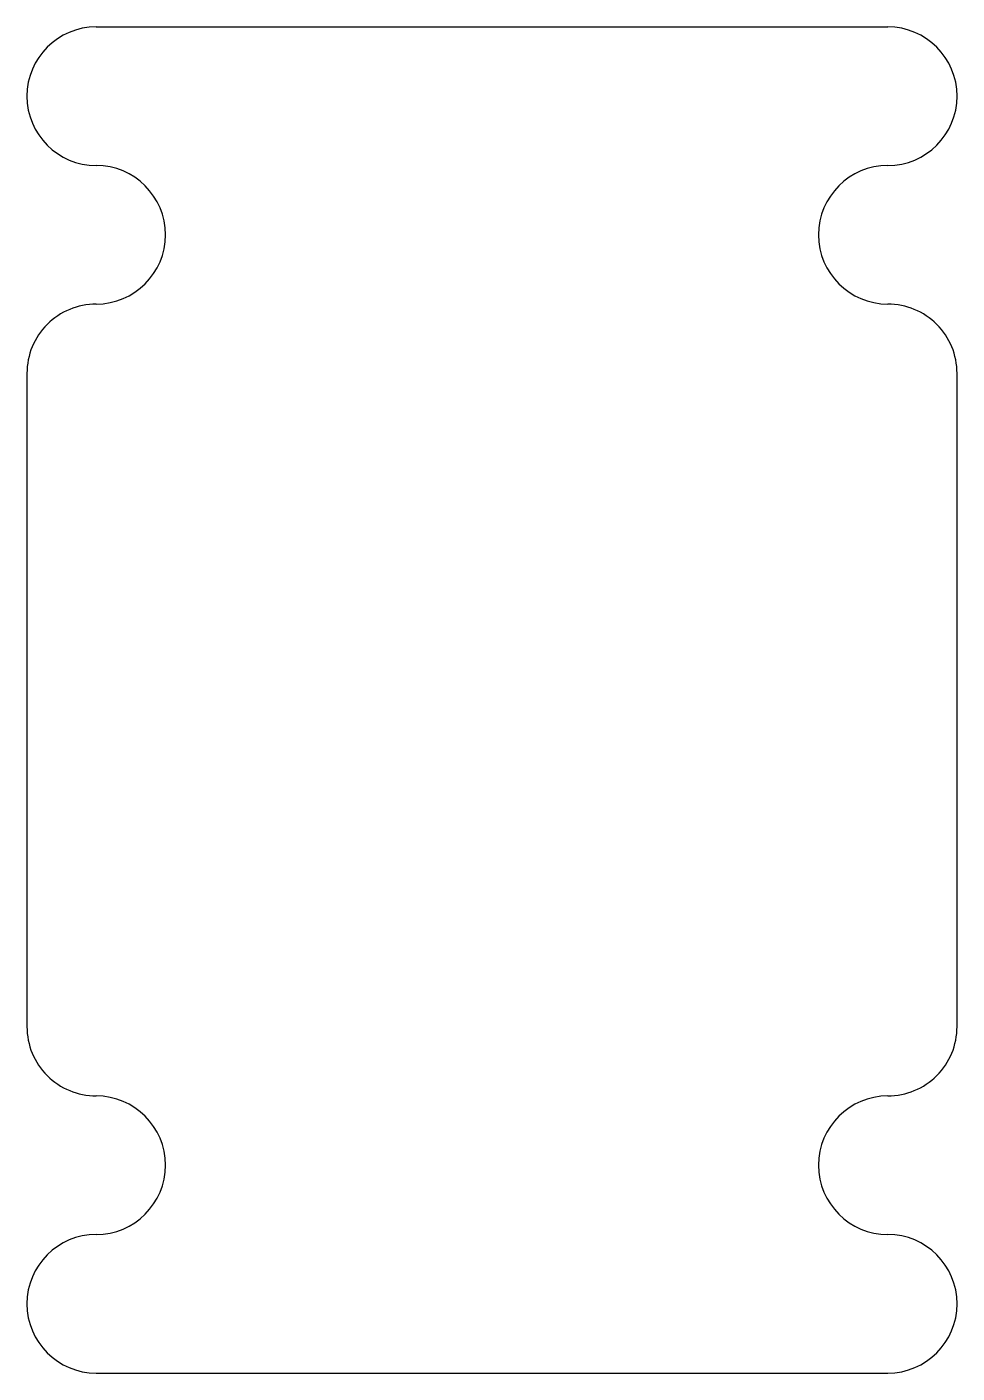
# Model space of a CAD drawing. Extents: x -23.5 to 23.5, y -34 to 34.
import ezdxf

# ---------------------------------------------------------------- set-up
doc = ezdxf.new("R2010")
doc.units = 0
doc.header["$MEASUREMENT"] = 0
doc.layers.add('VISIBLE', color=7, linetype='CONTINUOUS')

msp = doc.modelspace()

# ---------------------------------------------------------------- linework, layer by layer
at = {"layer": 'VISIBLE'}
for p, q in [((-20, 34), (20, 34)), ((-23.5, 16.5), (-23.5, -16.5)), ((23.5, -16.5), (23.5, 16.5)), ((-20, -34), (20, -34))]:
    msp.add_line(p, q, dxfattribs=at)
for centre, start, end in [((-20, 30.5), 90, 270), ((20, 30.5), 270, 90), ((-20, 23.5), 270, 90), ((20, 23.5), 90, 270), ((-20, 16.5), 89.99999, 180), ((20, 16.5), 0, 90.00001), ((-20, -16.5), 180, 270.00001), ((20, -16.5), 269.99999, 0), ((-20, -23.5), 270, 90), ((20, -23.5), 90, 270), ((-20, -30.5), 90, 270), ((20, -30.5), 270, 90)]:
    msp.add_arc(centre, 3.5, start, end, dxfattribs=at)

doc.saveas('drawing.dxf')
